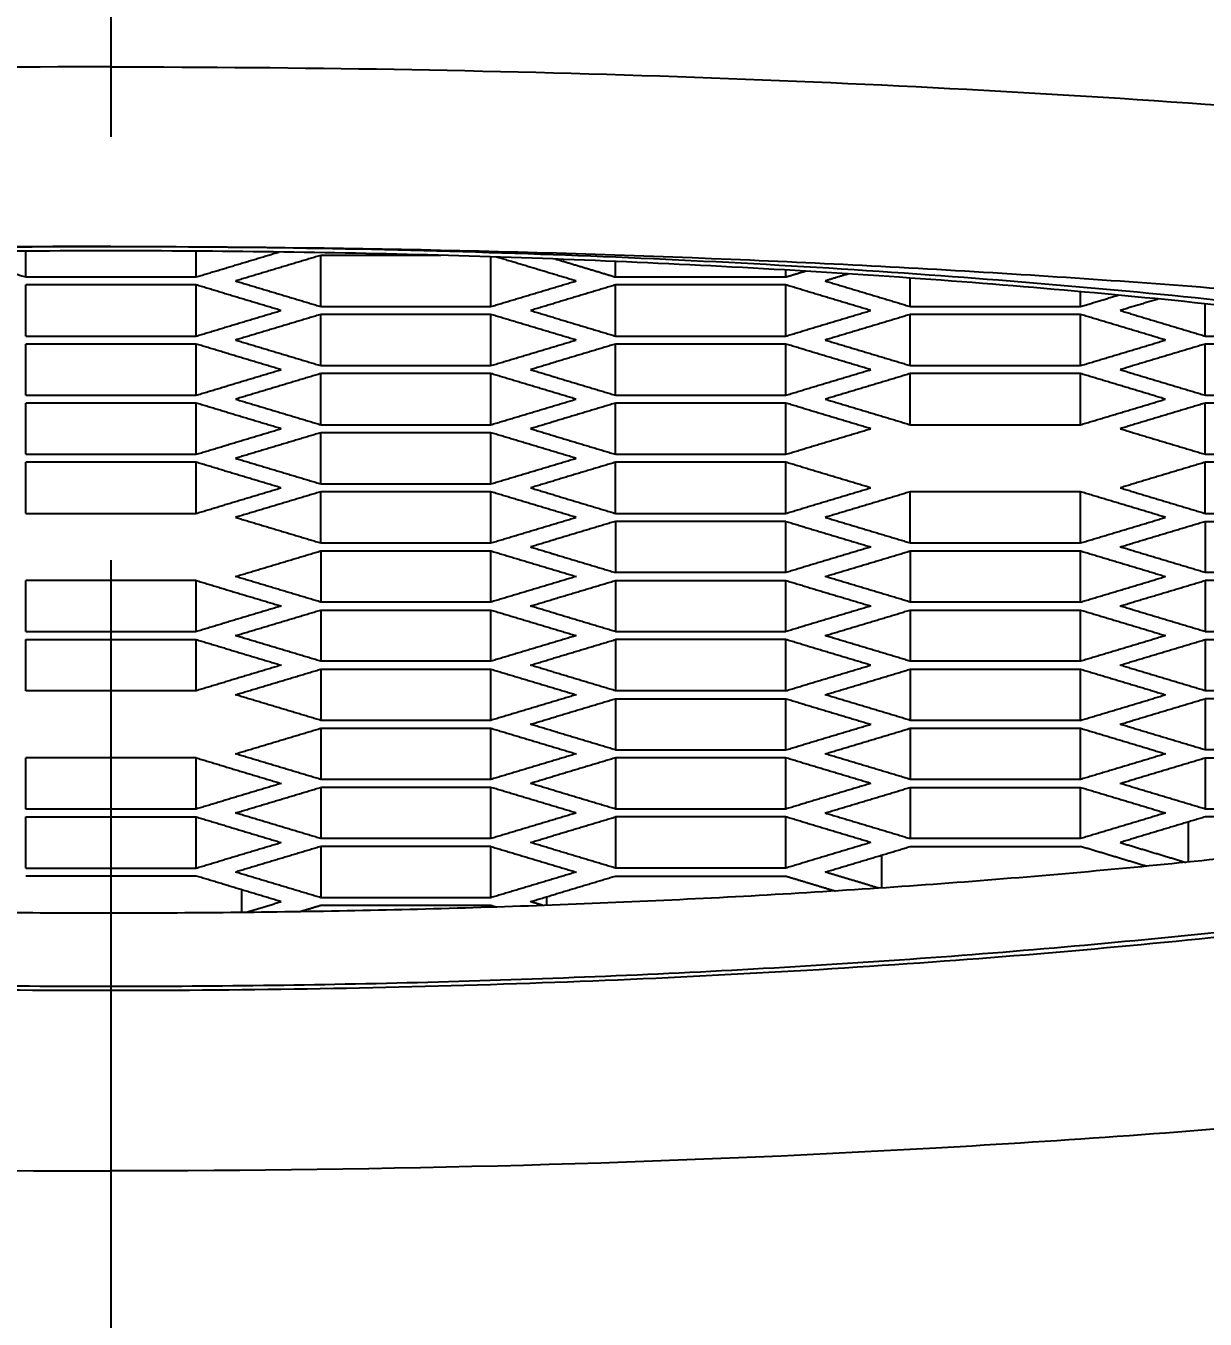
# Model space of a CAD drawing. Extents: x -13865 to -13271, y -11108 to -10688.
# Drawn here: x -13682.52 to -13677.65, y -10854.02 to -10848.68 of the extents above; entities that cross this region are included whole.
import ezdxf

# ---------------------------------------------------------------- set-up
doc = ezdxf.new("R2010")
doc.units = 0
doc.header["$LTSCALE"] = 7
doc.linetypes.add('CENTER', pattern=[2, 1.25, -0.25, 0.25, -0.25])
doc.linetypes.add('CENTER2', pattern=[1.125, 0.75, -0.125, 0.125, -0.125])
doc.layers.get('0').update_dxf_attribs({"color": 2, "linetype": 'CONTINUOUS'})
doc.layers.get('Defpoints').update_dxf_attribs({"linetype": 'CONTINUOUS'})
doc.layers.add('CENTER', color=1, linetype='CENTER2')
doc.layers.add('DWG', color=7, linetype='CONTINUOUS')
doc.styles.add('DD', font='romans', dxfattribs={"bigfont": 'GHS.shx'})
doc.dimstyles.new('CWC', dxfattribs={"dimscale": 0, "dimtxt": 3.5, "dimasz": 3.5, "dimexe": 2, "dimexo": 1, "dimgap": 1, "dimtad": 1, "dimdec": 4, "dimdsep": 46, "dimtxsty": 'DD', "dimcen": 3, "dimclrd": 2, "dimclre": 2, "dimclrt": 2, "dimadec": 3, "dimazin": 2, "dimtfac": 1, "dimtdec": 4, "dimtmove": 0, "dimatfit": 3, "dimfxl": 1, "dimtvp": 1, "dimtolj": 1, "dimtzin": 0, "dimlwd": -1, "dimlwe": -1, "dimarcsym": 0})

# ---------------------------------------------------------------- blocks, each defined once
blk = doc.blocks.new('*D3')
at = {"layer": 'Defpoints', "color": 0, "transparency": 16777216}
for p in [(-14378.064, -11893.35), (-14321.0305, -11893.35), (-14346.0305, -12038.5843)]:
    blk.add_point(p, dxfattribs=at)
at = {"layer": 'DWG', "color": 2, "transparency": 16777216}
for p, q in [((-14322.0305, -11893.35), (-14380.064, -11893.35)), ((-14378.064, -12035.0843), (-14378.064, -11896.85)), ((-14347.0305, -12038.5843), (-14380.064, -12038.5843))]:
    blk.add_line(p, q, dxfattribs=at)
for points in [[(-14378.6473, -11896.85), (-14377.4807, -11896.85), (-14378.064, -11893.35)], [(-14378.6473, -12035.0843), (-14377.4807, -12035.0843), (-14378.064, -12038.5843)]]:
    blk.add_solid(points, dxfattribs=at)
at = {"layer": 'DWG', "color": 2, "transparency": 16777216, "insert": (-14381.7307, -11965.9671), "char_height": 3.5, "attachment_point": 5, "rotation": 90, "style": 'DD'}
blk.add_mtext('\\A1;(145)', dxfattribs=at)

msp = doc.modelspace()

# ---------------------------------------------------------------- linework, layer by layer
at = {"ltscale": 0.6}
for points in [[(-13682.86213, -10849.61233), (-13682.69062, -10849.66391), (-13682.5191, -10849.7155)], [(-13682.5191, -10849.7155), (-13682.5191, -10849.66213), (-13682.5191, -10849.60876)], [(-13681.81568, -10849.7155), (-13681.81568, -10849.66213), (-13681.81568, -10849.60877)], [(-13681.81568, -10849.7155), (-13681.64418, -10849.66392), (-13681.47269, -10849.61234)], [(-13681.30074, -10849.62608), (-13681.4766, -10849.67897), (-13681.65245, -10849.73186)], [(-13681.30074, -10849.83765), (-13681.30074, -10849.73186), (-13681.30074, -10849.62608)], [(-13680.59732, -10849.83765), (-13680.59732, -10849.73493), (-13680.59732, -10849.63221)], [(-13680.24561, -10849.73186), (-13680.41006, -10849.6824), (-13680.57452, -10849.63294)], [(-13680.32847, -10849.64148), (-13680.20542, -10849.67849), (-13680.08238, -10849.7155)], [(-13680.08238, -10849.7155), (-13680.08238, -10849.68341), (-13680.08238, -10849.65132)], [(-13682.5191, -10849.7155), (-13682.16739, -10849.7155), (-13681.81568, -10849.7155)], [(-13680.08238, -10849.7155), (-13679.73066, -10849.7155), (-13679.37895, -10849.7155)], [(-13679.37895, -10849.7155), (-13679.37895, -10849.70114), (-13679.37895, -10849.68677)], [(-13679.37895, -10849.7155), (-13679.33907, -10849.7035), (-13679.29918, -10849.69151)], [(-13679.11893, -10849.70275), (-13679.16733, -10849.71731), (-13679.21572, -10849.73186)], [(-13678.86401, -10849.83765), (-13678.86401, -10849.77882), (-13678.86401, -10849.72)], [(-13682.5191, -10849.9598), (-13682.5191, -10849.85401), (-13682.5191, -10849.74823)], [(-13681.81568, -10849.74823), (-13682.16739, -10849.74823), (-13682.5191, -10849.74823)], [(-13681.81568, -10849.9598), (-13681.81568, -10849.85401), (-13681.81568, -10849.74823)], [(-13681.46397, -10849.85401), (-13681.63983, -10849.80112), (-13681.81568, -10849.74823)], [(-13681.65245, -10849.73186), (-13681.4766, -10849.78476), (-13681.30074, -10849.83765)], [(-13680.59732, -10849.83765), (-13680.42146, -10849.78476), (-13680.24561, -10849.73186)], [(-13680.08238, -10849.74823), (-13680.25823, -10849.80112), (-13680.43409, -10849.85401)], [(-13680.08238, -10849.9598), (-13680.08238, -10849.85401), (-13680.08238, -10849.74823)], [(-13679.37895, -10849.74823), (-13679.73066, -10849.74823), (-13680.08238, -10849.74823)], [(-13679.37895, -10849.9598), (-13679.37895, -10849.85401), (-13679.37895, -10849.74823)], [(-13679.02724, -10849.85401), (-13679.2031, -10849.80112), (-13679.37895, -10849.74823)], [(-13679.21572, -10849.73186), (-13679.03987, -10849.78476), (-13678.86401, -10849.83765)], [(-13678.16059, -10849.83765), (-13678.16059, -10849.80694), (-13678.16059, -10849.77623)], [(-13678.16059, -10849.83765), (-13678.08234, -10849.81411), (-13678.00409, -10849.79058)], [(-13677.83926, -10849.80646), (-13677.91831, -10849.83024), (-13677.99736, -10849.85401)], [(-13677.64565, -10849.9598), (-13677.64565, -10849.89298), (-13677.64565, -10849.82617)], [(-13681.81568, -10849.9598), (-13681.63983, -10849.9069), (-13681.46397, -10849.85401)], [(-13681.30074, -10849.87038), (-13681.4766, -10849.92327), (-13681.65245, -10849.97616)], [(-13681.30074, -10849.83765), (-13680.94903, -10849.83765), (-13680.59732, -10849.83765)], [(-13681.30074, -10850.08194), (-13681.30074, -10849.97616), (-13681.30074, -10849.87038)], [(-13680.59732, -10849.87038), (-13680.94903, -10849.87038), (-13681.30074, -10849.87038)], [(-13680.59732, -10850.08194), (-13680.59732, -10849.97616), (-13680.59732, -10849.87038)], [(-13680.24561, -10849.97616), (-13680.42146, -10849.92327), (-13680.59732, -10849.87038)], [(-13680.43409, -10849.85401), (-13680.25823, -10849.9069), (-13680.08238, -10849.9598)], [(-13679.37895, -10849.9598), (-13679.2031, -10849.9069), (-13679.02724, -10849.85401)], [(-13678.86401, -10849.87038), (-13679.03987, -10849.92327), (-13679.21572, -10849.97616)], [(-13678.86401, -10849.83765), (-13678.5123, -10849.83765), (-13678.16059, -10849.83765)], [(-13678.86401, -10850.08194), (-13678.86401, -10849.97616), (-13678.86401, -10849.87038)], [(-13678.16059, -10849.87038), (-13678.5123, -10849.87038), (-13678.86401, -10849.87038)], [(-13678.16059, -10850.08194), (-13678.16059, -10849.97616), (-13678.16059, -10849.87038)], [(-13677.80888, -10849.97616), (-13677.98473, -10849.92327), (-13678.16059, -10849.87038)], [(-13677.99736, -10849.85401), (-13677.8215, -10849.9069), (-13677.64565, -10849.9598)], [(-13682.5191, -10849.9598), (-13682.16739, -10849.9598), (-13681.81568, -10849.9598)], [(-13681.65245, -10849.97616), (-13681.4766, -10850.02905), (-13681.30074, -10850.08194)], [(-13680.59732, -10850.08194), (-13680.42146, -10850.02905), (-13680.24561, -10849.97616)], [(-13680.08238, -10849.9598), (-13679.73066, -10849.9598), (-13679.37895, -10849.9598)], [(-13679.21572, -10849.97616), (-13679.03987, -10850.02905), (-13678.86401, -10850.08194)], [(-13678.16059, -10850.08194), (-13677.98473, -10850.02905), (-13677.80888, -10849.97616)], [(-13677.64565, -10849.9598), (-13677.29393, -10849.9598), (-13676.94222, -10849.9598)], [(-13682.5191, -10850.20409), (-13682.5191, -10850.09831), (-13682.5191, -10849.99252)], [(-13681.81568, -10849.99252), (-13682.16739, -10849.99252), (-13682.5191, -10849.99252)], [(-13681.81568, -10850.20409), (-13681.81568, -10850.09831), (-13681.81568, -10849.99252)], [(-13681.46397, -10850.09831), (-13681.63983, -10850.04542), (-13681.81568, -10849.99252)], [(-13680.08238, -10849.99252), (-13680.25823, -10850.04542), (-13680.43409, -10850.09831)], [(-13680.08238, -10850.20409), (-13680.08238, -10850.09831), (-13680.08238, -10849.99252)], [(-13679.37895, -10849.99252), (-13679.73066, -10849.99252), (-13680.08238, -10849.99252)], [(-13679.37895, -10850.20409), (-13679.37895, -10850.09831), (-13679.37895, -10849.99252)], [(-13679.02724, -10850.09831), (-13679.2031, -10850.04542), (-13679.37895, -10849.99252)], [(-13677.64565, -10849.99252), (-13677.8215, -10850.04542), (-13677.99736, -10850.09831)], [(-13677.64565, -10850.20409), (-13677.64565, -10850.09831), (-13677.64565, -10849.99252)], [(-13676.94222, -10849.99252), (-13677.29393, -10849.99252), (-13677.64565, -10849.99252)], [(-13681.30074, -10850.08194), (-13680.94903, -10850.08194), (-13680.59732, -10850.08194)], [(-13678.86401, -10850.08194), (-13678.5123, -10850.08194), (-13678.16059, -10850.08194)], [(-13681.81568, -10850.20409), (-13681.63983, -10850.1512), (-13681.46397, -10850.09831)], [(-13681.30074, -10850.11467), (-13681.4766, -10850.16756), (-13681.65245, -10850.22046)], [(-13681.30074, -10850.32624), (-13681.30074, -10850.22046), (-13681.30074, -10850.11467)], [(-13680.59732, -10850.11467), (-13680.94903, -10850.11467), (-13681.30074, -10850.11467)], [(-13680.59732, -10850.32624), (-13680.59732, -10850.22046), (-13680.59732, -10850.11467)], [(-13680.24561, -10850.22046), (-13680.42146, -10850.16756), (-13680.59732, -10850.11467)], [(-13680.43409, -10850.09831), (-13680.25823, -10850.1512), (-13680.08238, -10850.20409)], [(-13679.37895, -10850.20409), (-13679.2031, -10850.1512), (-13679.02724, -10850.09831)], [(-13678.86401, -10850.11467), (-13679.03987, -10850.16756), (-13679.21572, -10850.22046)], [(-13678.86401, -10850.32624), (-13678.86401, -10850.22046), (-13678.86401, -10850.11467)], [(-13678.16059, -10850.11467), (-13678.5123, -10850.11467), (-13678.86401, -10850.11467)], [(-13678.16059, -10850.32624), (-13678.16059, -10850.22046), (-13678.16059, -10850.11467)], [(-13677.80888, -10850.22046), (-13677.98473, -10850.16756), (-13678.16059, -10850.11467)], [(-13677.99736, -10850.09831), (-13677.8215, -10850.1512), (-13677.64565, -10850.20409)], [(-13682.5191, -10850.20409), (-13682.16739, -10850.20409), (-13681.81568, -10850.20409)], [(-13682.5191, -10850.44839), (-13682.5191, -10850.3426), (-13682.5191, -10850.23682)], [(-13681.81568, -10850.23682), (-13682.16739, -10850.23682), (-13682.5191, -10850.23682)], [(-13681.81568, -10850.44839), (-13681.81568, -10850.3426), (-13681.81568, -10850.23682)], [(-13681.46397, -10850.3426), (-13681.63983, -10850.28971), (-13681.81568, -10850.23682)], [(-13681.65245, -10850.22046), (-13681.4766, -10850.27335), (-13681.30074, -10850.32624)], [(-13680.59732, -10850.32624), (-13680.42146, -10850.27335), (-13680.24561, -10850.22046)], [(-13680.08238, -10850.23682), (-13680.25823, -10850.28971), (-13680.43409, -10850.3426)], [(-13680.08238, -10850.20409), (-13679.73066, -10850.20409), (-13679.37895, -10850.20409)], [(-13680.08238, -10850.44839), (-13680.08238, -10850.3426), (-13680.08238, -10850.23682)], [(-13679.37895, -10850.23682), (-13679.73066, -10850.23682), (-13680.08238, -10850.23682)], [(-13679.37895, -10850.44839), (-13679.37895, -10850.3426), (-13679.37895, -10850.23682)], [(-13679.02724, -10850.3426), (-13679.2031, -10850.28971), (-13679.37895, -10850.23682)], [(-13679.21572, -10850.22046), (-13679.03987, -10850.27335), (-13678.86401, -10850.32624)], [(-13678.16059, -10850.32624), (-13677.98473, -10850.27335), (-13677.80888, -10850.22046)], [(-13677.64565, -10850.23682), (-13677.8215, -10850.28971), (-13677.99736, -10850.3426)], [(-13677.64565, -10850.20409), (-13677.29393, -10850.20409), (-13676.94222, -10850.20409)], [(-13677.64565, -10850.44839), (-13677.64565, -10850.3426), (-13677.64565, -10850.23682)], [(-13676.94222, -10850.23682), (-13677.29393, -10850.23682), (-13677.64565, -10850.23682)], [(-13681.81568, -10850.44839), (-13681.63983, -10850.3955), (-13681.46397, -10850.3426)], [(-13681.30074, -10850.35897), (-13681.4766, -10850.41186), (-13681.65245, -10850.46475)], [(-13681.30074, -10850.32624), (-13680.94903, -10850.32624), (-13680.59732, -10850.32624)], [(-13681.30074, -10850.57054), (-13681.30074, -10850.46475), (-13681.30074, -10850.35897)], [(-13680.59732, -10850.35897), (-13680.94903, -10850.35897), (-13681.30074, -10850.35897)], [(-13680.59732, -10850.57054), (-13680.59732, -10850.46475), (-13680.59732, -10850.35897)], [(-13680.24561, -10850.46475), (-13680.42146, -10850.41186), (-13680.59732, -10850.35897)], [(-13680.43409, -10850.3426), (-13680.25823, -10850.3955), (-13680.08238, -10850.44839)], [(-13679.37895, -10850.44839), (-13679.2031, -10850.3955), (-13679.02724, -10850.3426)], [(-13678.86401, -10850.32624), (-13678.5123, -10850.32624), (-13678.16059, -10850.32624)], [(-13677.99736, -10850.3426), (-13677.8215, -10850.3955), (-13677.64565, -10850.44839)], [(-13682.5191, -10850.44839), (-13682.16739, -10850.44839), (-13681.81568, -10850.44839)], [(-13681.65245, -10850.46475), (-13681.4766, -10850.51764), (-13681.30074, -10850.57054)], [(-13680.59732, -10850.57054), (-13680.42146, -10850.51764), (-13680.24561, -10850.46475)], [(-13680.08238, -10850.44839), (-13679.73066, -10850.44839), (-13679.37895, -10850.44839)], [(-13677.64565, -10850.44839), (-13677.29393, -10850.44839), (-13676.94222, -10850.44839)], [(-13682.5191, -10850.69268), (-13682.5191, -10850.5869), (-13682.5191, -10850.48112)], [(-13681.81568, -10850.48112), (-13682.16739, -10850.48112), (-13682.5191, -10850.48112)], [(-13681.81568, -10850.69268), (-13681.81568, -10850.5869), (-13681.81568, -10850.48112)], [(-13681.46397, -10850.5869), (-13681.63983, -10850.53401), (-13681.81568, -10850.48112)], [(-13680.08238, -10850.48112), (-13680.25823, -10850.53401), (-13680.43409, -10850.5869)], [(-13680.08238, -10850.69268), (-13680.08238, -10850.5869), (-13680.08238, -10850.48112)], [(-13679.37895, -10850.48112), (-13679.73066, -10850.48112), (-13680.08238, -10850.48112)], [(-13679.37895, -10850.69268), (-13679.37895, -10850.5869), (-13679.37895, -10850.48112)], [(-13679.02724, -10850.5869), (-13679.2031, -10850.53401), (-13679.37895, -10850.48112)], [(-13677.64565, -10850.48112), (-13677.8215, -10850.53401), (-13677.99736, -10850.5869)], [(-13677.64565, -10850.69268), (-13677.64565, -10850.5869), (-13677.64565, -10850.48112)], [(-13676.94222, -10850.48112), (-13677.29393, -10850.48112), (-13677.64565, -10850.48112)], [(-13681.30074, -10850.57054), (-13680.94903, -10850.57054), (-13680.59732, -10850.57054)], [(-13681.81568, -10850.69268), (-13681.63983, -10850.63979), (-13681.46397, -10850.5869)], [(-13681.30074, -10850.60327), (-13681.4766, -10850.65616), (-13681.65245, -10850.70905)], [(-13681.30074, -10850.81483), (-13681.30074, -10850.70905), (-13681.30074, -10850.60327)], [(-13680.59732, -10850.60327), (-13680.94903, -10850.60327), (-13681.30074, -10850.60327)], [(-13680.59732, -10850.81483), (-13680.59732, -10850.70905), (-13680.59732, -10850.60327)], [(-13680.24561, -10850.70905), (-13680.42146, -10850.65616), (-13680.59732, -10850.60327)], [(-13680.43409, -10850.5869), (-13680.25823, -10850.63979), (-13680.08238, -10850.69268)], [(-13679.37895, -10850.69268), (-13679.2031, -10850.63979), (-13679.02724, -10850.5869)], [(-13678.86401, -10850.60327), (-13679.03987, -10850.65616), (-13679.21572, -10850.70905)], [(-13678.86401, -10850.81483), (-13678.86401, -10850.70905), (-13678.86401, -10850.60327)], [(-13678.16059, -10850.60327), (-13678.5123, -10850.60327), (-13678.86401, -10850.60327)], [(-13678.16059, -10850.81483), (-13678.16059, -10850.70905), (-13678.16059, -10850.60327)], [(-13677.80888, -10850.70905), (-13677.98473, -10850.65616), (-13678.16059, -10850.60327)], [(-13677.99736, -10850.5869), (-13677.8215, -10850.63979), (-13677.64565, -10850.69268)], [(-13682.5191, -10850.69268), (-13682.16739, -10850.69268), (-13681.81568, -10850.69268)], [(-13681.65245, -10850.70905), (-13681.4766, -10850.76194), (-13681.30074, -10850.81483)], [(-13680.59732, -10850.81483), (-13680.42146, -10850.76194), (-13680.24561, -10850.70905)], [(-13680.08238, -10850.72541), (-13680.25823, -10850.77831), (-13680.43409, -10850.8312)], [(-13680.08238, -10850.69268), (-13679.73066, -10850.69268), (-13679.37895, -10850.69268)], [(-13680.08238, -10850.72541), (-13680.08238, -10850.8312), (-13680.08238, -10850.93698)], [(-13679.37895, -10850.72541), (-13679.73066, -10850.72541), (-13680.08238, -10850.72541)], [(-13679.37895, -10850.93698), (-13679.37895, -10850.8312), (-13679.37895, -10850.72541)], [(-13679.37895, -10850.72541), (-13679.2031, -10850.77831), (-13679.02724, -10850.8312)], [(-13679.21572, -10850.70905), (-13679.03987, -10850.76194), (-13678.86401, -10850.81483)], [(-13678.16059, -10850.81483), (-13677.98473, -10850.76194), (-13677.80888, -10850.70905)], [(-13677.99736, -10850.8312), (-13677.8215, -10850.77831), (-13677.64565, -10850.72541)], [(-13677.64565, -10850.69268), (-13677.29393, -10850.69268), (-13676.94222, -10850.69268)], [(-13677.64565, -10850.72541), (-13677.64565, -10850.8312), (-13677.64565, -10850.93698)], [(-13677.64565, -10850.72541), (-13677.29393, -10850.72541), (-13676.94222, -10850.72541)], [(-13681.30074, -10850.81483), (-13680.94903, -10850.81483), (-13680.59732, -10850.81483)], [(-13680.43409, -10850.8312), (-13680.25823, -10850.88409), (-13680.08238, -10850.93698)], [(-13679.02724, -10850.8312), (-13679.2031, -10850.88409), (-13679.37895, -10850.93698)], [(-13678.86401, -10850.81483), (-13678.5123, -10850.81483), (-13678.16059, -10850.81483)], [(-13677.64565, -10850.93698), (-13677.8215, -10850.88409), (-13677.99736, -10850.8312)], [(-13681.65245, -10850.95334), (-13681.4766, -10850.90045), (-13681.30074, -10850.84756)], [(-13681.30074, -10850.84756), (-13681.30074, -10850.95334), (-13681.30074, -10851.05913)], [(-13681.30074, -10850.84756), (-13680.94903, -10850.84756), (-13680.59732, -10850.84756)], [(-13680.59732, -10851.05913), (-13680.59732, -10850.95321), (-13680.59732, -10850.84729)], [(-13680.59732, -10850.84756), (-13680.42146, -10850.90045), (-13680.24561, -10850.95334)], [(-13679.21572, -10850.95334), (-13679.03987, -10850.90045), (-13678.86401, -10850.84756)], [(-13678.86401, -10850.84756), (-13678.86401, -10850.95334), (-13678.86401, -10851.05913)], [(-13678.86401, -10850.84756), (-13678.5123, -10850.84756), (-13678.16059, -10850.84756)], [(-13678.16059, -10851.05913), (-13678.16059, -10850.95334), (-13678.16059, -10850.84756)], [(-13678.16059, -10850.84756), (-13677.98473, -10850.90045), (-13677.80888, -10850.95334)], [(-13679.37895, -10850.93698), (-13679.73066, -10850.93698), (-13680.08238, -10850.93698)], [(-13676.94222, -10850.93698), (-13677.29393, -10850.93698), (-13677.64565, -10850.93698)], [(-13682.5191, -10851.18128), (-13682.5191, -10851.07549), (-13682.5191, -10850.96971)], [(-13681.81568, -10850.96971), (-13682.16739, -10850.96971), (-13682.5191, -10850.96971)], [(-13681.81568, -10851.18128), (-13681.81568, -10851.07549), (-13681.81568, -10850.96971)], [(-13681.81568, -10850.96971), (-13681.63983, -10851.0226), (-13681.46397, -10851.07549)], [(-13681.30074, -10851.05913), (-13681.4766, -10851.00624), (-13681.65245, -10850.95334)], [(-13680.24561, -10850.95334), (-13680.42146, -10851.00624), (-13680.59732, -10851.05913)], [(-13680.43409, -10851.07549), (-13680.25823, -10851.0226), (-13680.08238, -10850.96971)], [(-13680.08238, -10850.96971), (-13680.08238, -10851.07549), (-13680.08238, -10851.18128)], [(-13680.08238, -10850.96971), (-13679.73066, -10850.96971), (-13679.37895, -10850.96971)], [(-13679.37895, -10851.18128), (-13679.37895, -10851.07549), (-13679.37895, -10850.96971)], [(-13679.37895, -10850.96971), (-13679.2031, -10851.0226), (-13679.02724, -10851.07549)], [(-13678.86401, -10851.05913), (-13679.03987, -10851.00624), (-13679.21572, -10850.95334)], [(-13678.16059, -10851.05913), (-13677.98473, -10851.00624), (-13677.80888, -10850.95334)], [(-13677.99736, -10851.07549), (-13677.8215, -10851.0226), (-13677.64565, -10850.96971)], [(-13677.64565, -10850.96971), (-13677.64565, -10851.07549), (-13677.64565, -10851.18128)], [(-13676.94222, -10850.96971), (-13677.29393, -10850.96971), (-13677.64565, -10850.96971)], [(-13681.46397, -10851.07549), (-13681.63983, -10851.12838), (-13681.81568, -10851.18128)], [(-13681.65245, -10851.19764), (-13681.4766, -10851.14475), (-13681.30074, -10851.09186)], [(-13680.59732, -10851.05913), (-13680.94903, -10851.05913), (-13681.30074, -10851.05913)], [(-13681.30074, -10851.09186), (-13681.30074, -10851.19764), (-13681.30074, -10851.30342)], [(-13681.30074, -10851.09186), (-13680.94903, -10851.09186), (-13680.59732, -10851.09186)], [(-13680.59732, -10851.30342), (-13680.59732, -10851.19764), (-13680.59732, -10851.09186)], [(-13680.59732, -10851.09186), (-13680.42146, -10851.14475), (-13680.24561, -10851.19764)], [(-13680.08238, -10851.18128), (-13680.25823, -10851.12838), (-13680.43409, -10851.07549)], [(-13679.02724, -10851.07549), (-13679.2031, -10851.12838), (-13679.37895, -10851.18128)], [(-13679.21572, -10851.19764), (-13679.03987, -10851.14475), (-13678.86401, -10851.09186)], [(-13678.16059, -10851.05913), (-13678.5123, -10851.05913), (-13678.86401, -10851.05913)], [(-13678.86401, -10851.09186), (-13678.86401, -10851.19764), (-13678.86401, -10851.30342)], [(-13678.86401, -10851.09186), (-13678.5123, -10851.09186), (-13678.16059, -10851.09186)], [(-13678.16059, -10851.30342), (-13678.16059, -10851.19764), (-13678.16059, -10851.09186)], [(-13678.16059, -10851.09186), (-13677.98473, -10851.14475), (-13677.80888, -10851.19764)], [(-13677.64565, -10851.18128), (-13677.8215, -10851.12838), (-13677.99736, -10851.07549)], [(-13682.5191, -10851.18128), (-13682.16739, -10851.18128), (-13681.81568, -10851.18128)], [(-13682.5191, -10851.42557), (-13682.5191, -10851.31979), (-13682.5191, -10851.21401)], [(-13682.5191, -10851.21401), (-13682.16739, -10851.21401), (-13681.81568, -10851.21401)], [(-13681.81568, -10851.42557), (-13681.81568, -10851.31979), (-13681.81568, -10851.21401)], [(-13681.81568, -10851.21401), (-13681.63983, -10851.2669), (-13681.46397, -10851.31979)], [(-13681.30074, -10851.30342), (-13681.4766, -10851.25053), (-13681.65245, -10851.19764)], [(-13680.24561, -10851.19764), (-13680.42146, -10851.25053), (-13680.59732, -10851.30342)], [(-13680.43409, -10851.31979), (-13680.25823, -10851.2669), (-13680.08238, -10851.21401)], [(-13680.08238, -10851.18128), (-13679.73066, -10851.18128), (-13679.37895, -10851.18128)], [(-13680.08238, -10851.21401), (-13680.08238, -10851.31979), (-13680.08238, -10851.42557)], [(-13679.37895, -10851.21401), (-13679.73066, -10851.21401), (-13680.08238, -10851.21401)], [(-13679.37895, -10851.42557), (-13679.37895, -10851.31979), (-13679.37895, -10851.21401)], [(-13679.02724, -10851.31979), (-13679.2031, -10851.2669), (-13679.37895, -10851.21401)], [(-13678.86401, -10851.30342), (-13679.03987, -10851.25053), (-13679.21572, -10851.19764)], [(-13677.80888, -10851.19764), (-13677.98473, -10851.25053), (-13678.16059, -10851.30342)], [(-13677.99736, -10851.31979), (-13677.8215, -10851.2669), (-13677.64565, -10851.21401)], [(-13677.64565, -10851.18128), (-13677.29393, -10851.18128), (-13676.94222, -10851.18128)], [(-13677.64565, -10851.21401), (-13677.64565, -10851.31979), (-13677.64565, -10851.42557)], [(-13677.64565, -10851.21401), (-13677.29393, -10851.21401), (-13676.94222, -10851.21401)], [(-13681.46397, -10851.31979), (-13681.63983, -10851.37268), (-13681.81568, -10851.42557)], [(-13680.59732, -10851.30342), (-13680.94903, -10851.30342), (-13681.30074, -10851.30342)], [(-13680.08238, -10851.42557), (-13680.25823, -10851.37268), (-13680.43409, -10851.31979)], [(-13679.37895, -10851.42557), (-13679.2031, -10851.37268), (-13679.02724, -10851.31979)], [(-13678.16059, -10851.30342), (-13678.5123, -10851.30342), (-13678.86401, -10851.30342)], [(-13677.64565, -10851.42557), (-13677.8215, -10851.37268), (-13677.99736, -10851.31979)], [(-13681.65245, -10851.44194), (-13681.4766, -10851.38905), (-13681.30074, -10851.33615)], [(-13681.30074, -10851.33615), (-13681.30074, -10851.44194), (-13681.30074, -10851.54772)], [(-13681.30074, -10851.33615), (-13680.94903, -10851.33615), (-13680.59732, -10851.33615)], [(-13680.59732, -10851.54772), (-13680.59732, -10851.44194), (-13680.59732, -10851.33615)], [(-13680.59732, -10851.33615), (-13680.42146, -10851.38905), (-13680.24561, -10851.44194)], [(-13679.21572, -10851.44194), (-13679.03987, -10851.38905), (-13678.86401, -10851.33615)], [(-13678.86401, -10851.33615), (-13678.86401, -10851.44194), (-13678.86401, -10851.54772)], [(-13678.86401, -10851.33615), (-13678.5123, -10851.33615), (-13678.16059, -10851.33615)], [(-13678.16059, -10851.54772), (-13678.16059, -10851.44194), (-13678.16059, -10851.33615)], [(-13678.16059, -10851.33615), (-13677.98473, -10851.38905), (-13677.80888, -10851.44194)], [(-13681.81568, -10851.42557), (-13682.16739, -10851.42557), (-13682.5191, -10851.42557)], [(-13679.37895, -10851.42557), (-13679.73066, -10851.42557), (-13680.08238, -10851.42557)], [(-13676.94222, -10851.42557), (-13677.29393, -10851.42557), (-13677.64565, -10851.42557)], [(-13681.30074, -10851.54772), (-13681.4766, -10851.49483), (-13681.65245, -10851.44194)], [(-13680.24561, -10851.44194), (-13680.42146, -10851.49483), (-13680.59732, -10851.54772)], [(-13680.43409, -10851.56409), (-13680.25823, -10851.51119), (-13680.08238, -10851.4583)], [(-13680.08238, -10851.4583), (-13680.08238, -10851.56409), (-13680.08238, -10851.66987)], [(-13680.08238, -10851.4583), (-13679.73066, -10851.4583), (-13679.37895, -10851.4583)], [(-13679.37895, -10851.66987), (-13679.37895, -10851.56409), (-13679.37895, -10851.4583)], [(-13679.37895, -10851.4583), (-13679.2031, -10851.51119), (-13679.02724, -10851.56409)], [(-13678.86401, -10851.54772), (-13679.03987, -10851.49483), (-13679.21572, -10851.44194)], [(-13678.16059, -10851.54772), (-13677.98473, -10851.49483), (-13677.80888, -10851.44194)], [(-13677.99736, -10851.56409), (-13677.8215, -10851.51119), (-13677.64565, -10851.4583)], [(-13677.64565, -10851.4583), (-13677.64565, -10851.56409), (-13677.64565, -10851.66987)], [(-13676.94222, -10851.4583), (-13677.29393, -10851.4583), (-13677.64565, -10851.4583)], [(-13681.65245, -10851.68623), (-13681.4766, -10851.63334), (-13681.30074, -10851.58045)], [(-13680.59732, -10851.54772), (-13680.94903, -10851.54772), (-13681.30074, -10851.54772)], [(-13681.30074, -10851.58045), (-13681.30074, -10851.68623), (-13681.30074, -10851.79202)], [(-13681.30074, -10851.58045), (-13680.94903, -10851.58045), (-13680.59732, -10851.58045)], [(-13680.59732, -10851.79202), (-13680.59732, -10851.68623), (-13680.59732, -10851.58045)], [(-13680.59732, -10851.58045), (-13680.42146, -10851.63334), (-13680.24561, -10851.68623)], [(-13680.08238, -10851.66987), (-13680.25823, -10851.61698), (-13680.43409, -10851.56409)], [(-13679.37895, -10851.66987), (-13679.2031, -10851.61698), (-13679.02724, -10851.56409)], [(-13679.21572, -10851.68623), (-13679.03987, -10851.63334), (-13678.86401, -10851.58045)], [(-13678.16059, -10851.54772), (-13678.5123, -10851.54772), (-13678.86401, -10851.54772)], [(-13678.86401, -10851.58045), (-13678.86401, -10851.68623), (-13678.86401, -10851.79202)], [(-13678.86401, -10851.58045), (-13678.5123, -10851.58045), (-13678.16059, -10851.58045)], [(-13678.16059, -10851.79202), (-13678.16059, -10851.68623), (-13678.16059, -10851.58045)], [(-13678.16059, -10851.58045), (-13677.98473, -10851.63334), (-13677.80888, -10851.68623)], [(-13677.64565, -10851.66987), (-13677.8215, -10851.61698), (-13677.99736, -10851.56409)], [(-13681.30074, -10851.79202), (-13681.4766, -10851.73913), (-13681.65245, -10851.68623)], [(-13680.24561, -10851.68623), (-13680.42146, -10851.73913), (-13680.59732, -10851.79202)], [(-13680.08238, -10851.66987), (-13679.73066, -10851.66987), (-13679.37895, -10851.66987)], [(-13678.86401, -10851.79202), (-13679.03987, -10851.73913), (-13679.21572, -10851.68623)], [(-13677.80888, -10851.68623), (-13677.98473, -10851.73913), (-13678.16059, -10851.79202)], [(-13676.94222, -10851.66987), (-13677.29393, -10851.66987), (-13677.64565, -10851.66987)], [(-13682.5191, -10851.91417), (-13682.5191, -10851.80838), (-13682.5191, -10851.7026)], [(-13681.81568, -10851.7026), (-13682.16739, -10851.7026), (-13682.5191, -10851.7026)], [(-13681.81568, -10851.91417), (-13681.81568, -10851.80838), (-13681.81568, -10851.7026)], [(-13681.81568, -10851.7026), (-13681.63983, -10851.75549), (-13681.46397, -10851.80838)], [(-13680.08238, -10851.7026), (-13680.25823, -10851.75549), (-13680.43409, -10851.80838)], [(-13680.08238, -10851.7026), (-13680.08238, -10851.80838), (-13680.08238, -10851.91417)], [(-13679.37895, -10851.7026), (-13679.73066, -10851.7026), (-13680.08238, -10851.7026)], [(-13679.37895, -10851.91417), (-13679.37895, -10851.80838), (-13679.37895, -10851.7026)], [(-13679.02724, -10851.80838), (-13679.2031, -10851.75549), (-13679.37895, -10851.7026)], [(-13677.99736, -10851.80838), (-13677.8215, -10851.75549), (-13677.64565, -10851.7026)], [(-13677.64565, -10851.7026), (-13677.64565, -10851.80838), (-13677.64565, -10851.91417)], [(-13677.64565, -10851.7026), (-13677.29393, -10851.7026), (-13676.94222, -10851.7026)], [(-13680.59732, -10851.79202), (-13680.94903, -10851.79202), (-13681.30074, -10851.79202)], [(-13678.16059, -10851.79202), (-13678.5123, -10851.79202), (-13678.86401, -10851.79202)], [(-13681.46397, -10851.80838), (-13681.63983, -10851.86127), (-13681.81568, -10851.91417)], [(-13681.65245, -10851.93053), (-13681.4766, -10851.87764), (-13681.30074, -10851.82475)], [(-13681.30074, -10851.82475), (-13681.30074, -10851.93053), (-13681.30074, -10852.03631)], [(-13680.59732, -10851.82475), (-13680.94903, -10851.82475), (-13681.30074, -10851.82475)], [(-13680.59732, -10852.03631), (-13680.59732, -10851.93053), (-13680.59732, -10851.82475)], [(-13680.24561, -10851.93053), (-13680.42146, -10851.87764), (-13680.59732, -10851.82475)], [(-13680.08238, -10851.91417), (-13680.25823, -10851.86127), (-13680.43409, -10851.80838)], [(-13679.02724, -10851.80838), (-13679.2031, -10851.86127), (-13679.37895, -10851.91417)], [(-13679.21572, -10851.93053), (-13679.03987, -10851.87764), (-13678.86401, -10851.82475)], [(-13678.86401, -10851.82475), (-13678.86401, -10851.93053), (-13678.86401, -10852.03631)], [(-13678.86401, -10851.82475), (-13678.5123, -10851.82475), (-13678.16059, -10851.82475)], [(-13678.16059, -10852.03631), (-13678.16059, -10851.93053), (-13678.16059, -10851.82475)], [(-13678.16059, -10851.82475), (-13677.98473, -10851.87764), (-13677.80888, -10851.93053)], [(-13677.64565, -10851.91417), (-13677.8215, -10851.86127), (-13677.99736, -10851.80838)], [(-13681.81568, -10851.91417), (-13682.16739, -10851.91417), (-13682.5191, -10851.91417)], [(-13682.5191, -10852.15846), (-13682.5191, -10852.05268), (-13682.5191, -10851.94689)], [(-13682.5191, -10851.94689), (-13682.16739, -10851.94689), (-13681.81568, -10851.94689)], [(-13681.81568, -10852.15846), (-13681.81568, -10852.05268), (-13681.81568, -10851.94689)], [(-13681.81568, -10851.94689), (-13681.63983, -10851.99979), (-13681.46397, -10852.05268)], [(-13681.30074, -10852.03631), (-13681.4766, -10851.98342), (-13681.65245, -10851.93053)], [(-13680.24561, -10851.93053), (-13680.42146, -10851.98342), (-13680.59732, -10852.03631)], [(-13680.43409, -10852.05268), (-13680.25823, -10851.99979), (-13680.08238, -10851.94689)], [(-13679.37895, -10851.91417), (-13679.73066, -10851.91417), (-13680.08238, -10851.91417)], [(-13680.08238, -10851.94689), (-13680.08238, -10852.05268), (-13680.08238, -10852.15846)], [(-13679.37895, -10851.94689), (-13679.73066, -10851.94689), (-13680.08238, -10851.94689)], [(-13679.37895, -10852.15846), (-13679.37895, -10852.05268), (-13679.37895, -10851.94689)], [(-13679.02724, -10852.05268), (-13679.2031, -10851.99979), (-13679.37895, -10851.94689)], [(-13679.21572, -10851.93053), (-13679.03987, -10851.98342), (-13678.86401, -10852.03631)], [(-13677.80888, -10851.93053), (-13677.98473, -10851.98342), (-13678.16059, -10852.03631)], [(-13677.64565, -10851.94689), (-13677.8215, -10851.99979), (-13677.99736, -10852.05268)], [(-13676.94222, -10851.91417), (-13677.29393, -10851.91417), (-13677.64565, -10851.91417)], [(-13676.94222, -10851.94689), (-13677.29393, -10851.94689), (-13677.64565, -10851.94689)], [(-13677.71476, -10852.1334), (-13677.71476, -10852.05054), (-13677.71476, -10851.96768)], [(-13681.81568, -10852.15846), (-13681.63983, -10852.10557), (-13681.46397, -10852.05268)], [(-13681.30074, -10852.06904), (-13681.4766, -10852.12193), (-13681.65245, -10852.17483)], [(-13680.59732, -10852.03631), (-13680.94903, -10852.03631), (-13681.30074, -10852.03631)], [(-13681.30074, -10852.06904), (-13681.30074, -10852.17483), (-13681.30074, -10852.28061)], [(-13680.59732, -10852.06904), (-13680.94903, -10852.06904), (-13681.30074, -10852.06904)], [(-13680.59732, -10852.28061), (-13680.59732, -10852.17483), (-13680.59732, -10852.06904)], [(-13680.59732, -10852.06904), (-13680.42146, -10852.12193), (-13680.24561, -10852.17483)], [(-13680.08238, -10852.15846), (-13680.25823, -10852.10557), (-13680.43409, -10852.05268)], [(-13679.02724, -10852.05268), (-13679.2031, -10852.10557), (-13679.37895, -10852.15846)], [(-13679.21572, -10852.17483), (-13679.03987, -10852.12193), (-13678.86401, -10852.06904)], [(-13678.16059, -10852.03631), (-13678.5123, -10852.03631), (-13678.86401, -10852.03631)], [(-13678.86401, -10852.06904), (-13678.5123, -10852.06904), (-13678.16059, -10852.06904)], [(-13677.88876, -10852.1508), (-13678.02468, -10852.10992), (-13678.16059, -10852.06904)], [(-13677.99736, -10852.05268), (-13677.86136, -10852.09358), (-13677.72536, -10852.13449)], [(-13678.98242, -10852.10466), (-13678.98242, -10852.17264), (-13678.98242, -10852.24062)], [(-13682.5191, -10852.15846), (-13682.16739, -10852.15846), (-13681.81568, -10852.15846)], [(-13681.30074, -10852.28061), (-13681.4766, -10852.22772), (-13681.65245, -10852.17483)], [(-13680.24561, -10852.17483), (-13680.42146, -10852.22772), (-13680.59732, -10852.28061)], [(-13679.37895, -10852.15846), (-13679.73066, -10852.15846), (-13680.08238, -10852.15846)], [(-13678.99431, -10852.24142), (-13679.10502, -10852.20812), (-13679.21572, -10852.17483)], [(-13681.81568, -10852.19119), (-13682.16739, -10852.19119), (-13682.5191, -10852.19119)], [(-13681.46397, -10852.29697), (-13681.63983, -10852.24408), (-13681.81568, -10852.19119)], [(-13680.43409, -10852.29697), (-13680.25823, -10852.24408), (-13680.08238, -10852.19119)], [(-13680.08238, -10852.19119), (-13679.73066, -10852.19119), (-13679.37895, -10852.19119)], [(-13679.37895, -10852.19119), (-13679.27601, -10852.22215), (-13679.17307, -10852.25311)], [(-13681.62842, -10852.24751), (-13681.62842, -10852.29475), (-13681.62842, -10852.34198)], [(-13680.59732, -10852.28061), (-13680.94903, -10852.28061), (-13681.30074, -10852.28061)], [(-13680.36809, -10852.27713), (-13680.36809, -10852.29475), (-13680.36809, -10852.31238)], [(-13681.61305, -10852.34181), (-13681.53851, -10852.31939), (-13681.46397, -10852.29697)], [(-13681.30074, -10852.31334), (-13681.34304, -10852.32606), (-13681.38533, -10852.33878)], [(-13680.59732, -10852.31334), (-13680.94903, -10852.31334), (-13681.30074, -10852.31334)], [(-13680.5767, -10852.31954), (-13680.58701, -10852.31644), (-13680.59732, -10852.31334)], [(-13680.38126, -10852.31286), (-13680.40767, -10852.30492), (-13680.43409, -10852.29697)]]:
    msp.add_open_spline(points, degree=2, dxfattribs=at)
msp.add_rational_spline([(-13673.67341, -10851.19029), (-13675.31839, -10852.34487), (-13682.1678, -10852.34487), (-13688.93269, -10852.34487), (-13690.63628, -10851.20802)], [0.919661735513, 0.755159574898, 1, 0.75744780317, 0.91662268234], degree=2, knots=[-34.3485945, -34.3485945, -34.3485945, -18.7090217, -18.7090217, -3.2156131, -3.2156131, -3.2156131], dxfattribs=at)
at = {"layer": 'CENTER', "linetype": 'CENTER'}
msp.add_line((-13682.1678, -10780.8864), (-13682.1678, -10930.76522), dxfattribs=at)
at = {"layer": 'DWG'}
for points, knots in [([(-13682.1678, -10848.84721), (-13682.94828, -10848.84721), (-13684.48031, -10848.87291), (-13686.70418, -10848.9878), (-13688.46144, -10849.14698), (-13689.75788, -10849.31269), (-13690.62821, -10849.44856), (-13691.4173, -10849.59826), (-13692.11774, -10849.76026), (-13692.72297, -10849.93283), (-13693.22793, -10850.11419), (-13693.62831, -10850.30247), (-13693.88979, -10850.47426), (-13694.03677, -10850.61822), (-13694.1114, -10850.72059), (-13694.15726, -10850.82486), (-13694.1678, -10850.89656), (-13694.1678, -10850.93098)], [0, 0, 0, 0, 0.1876335, 0.3682777, 0.5352454, 0.6116701, 0.6824544, 0.746982, 0.8047184, 0.8552292, 0.898211, 0.9335495, 0.9614507, 0.9728666, 0.9828443, 0.9917249, 1, 1, 1, 1]), ([(-13682.1678, -10848.84721), (-13681.38732, -10848.84721), (-13679.85528, -10848.87291), (-13677.63141, -10848.9878), (-13675.87415, -10849.14698), (-13674.57772, -10849.31269), (-13673.70739, -10849.44856), (-13672.91829, -10849.59826), (-13672.21786, -10849.76026), (-13671.61263, -10849.93283), (-13671.10766, -10850.11419), (-13670.70728, -10850.30247), (-13670.4458, -10850.47426), (-13670.29882, -10850.61822), (-13670.22419, -10850.72059), (-13670.17833, -10850.82486), (-13670.1678, -10850.89656), (-13670.1678, -10850.93098)], [0, 0, 0, 0, 0.1876335, 0.3682777, 0.5352454, 0.6116701, 0.6824544, 0.746982, 0.8047184, 0.8552292, 0.898211, 0.9335495, 0.9614507, 0.9728666, 0.9828443, 0.9917249, 1, 1, 1, 1]), ([(-13682.1678, -10849.58943), (-13683.02224, -10849.58943), (-13684.28986, -10849.61467), (-13685.95109, -10849.70131), (-13687.13068, -10849.79001), (-13688.24187, -10849.90184), (-13689.26939, -10850.03517), (-13690.19921, -10850.18803), (-13691.01863, -10850.35813), (-13691.71702, -10850.5428), (-13692.28511, -10850.73931), (-13692.66967, -10850.921), (-13692.90062, -10851.07615), (-13693.02508, -10851.1861), (-13693.11315, -10851.2984), (-13693.16355, -10851.41415), (-13693.17294, -10851.53275), (-13693.14022, -10851.6501), (-13693.06848, -10851.76379), (-13692.96003, -10851.87467), (-13692.81538, -10851.9835), (-13692.70364, -10852.04968), (-13692.64232, -10852.08289)], [0, 0, 0, 0, 0.2091151, 0.3101768, 0.407096, 0.4985916, 0.5834681, 0.6606385, 0.7291511, 0.7882232, 0.8372966, 0.8761493, 0.8918531, 0.9052496, 0.9166342, 0.9265217, 0.9357055, 0.9451683, 0.9558126, 0.9682732, 0.9829322, 1, 1, 1, 1]), ([(-13691.02231, -10851.12704), (-13691.02305, -10851.18041), (-13690.98363, -10851.29637), (-13690.84133, -10851.44781), (-13690.62305, -10851.59159), (-13690.32589, -10851.73112), (-13689.95186, -10851.86489), (-13689.31188, -10852.04643), (-13688.34685, -10852.24138), (-13687.01938, -10852.42459), (-13685.50855, -10852.56139), (-13683.87069, -10852.64559), (-13682.16539, -10852.67441), (-13680.45799, -10852.6454), (-13678.81397, -10852.56061), (-13677.29868, -10852.42256), (-13675.97152, -10852.23873), (-13675.00988, -10852.04284), (-13674.37481, -10851.8623), (-13674.00385, -10851.72848), (-13673.70935, -10851.58984), (-13673.49257, -10851.44626), (-13673.35167, -10851.29576), (-13673.29545, -10851.12746), (-13673.35181, -10850.95627), (-13673.4945, -10850.80735), (-13673.71244, -10850.66176), (-13674.00972, -10850.52347), (-13674.3836, -10850.38891), (-13675.0237, -10850.20786), (-13675.98872, -10850.01258), (-13677.31624, -10849.82959), (-13678.82703, -10849.69263), (-13680.46491, -10849.60854), (-13682.1702, -10849.57966), (-13683.8776, -10849.6087), (-13685.52162, -10849.69347), (-13687.03692, -10849.83153), (-13688.36407, -10850.01535), (-13689.32568, -10850.21125), (-13689.96073, -10850.3918), (-13690.33175, -10850.5256), (-13690.62636, -10850.6643), (-13690.84302, -10850.80773), (-13690.98397, -10850.95852), (-13691.02307, -10851.07394), (-13691.02231, -10851.12704)], [0, 0, 0, 0, 0.1587165, 0.3565888, 0.6146475, 0.9412355, 1.3388856, 1.8060348, 2.9356269, 4.2901658, 5.8250622, 7.485466, 9.2095623, 10.9408816, 12.6076934, 14.1473713, 15.5045493, 16.6257971, 17.0894137, 17.484022, 17.8081211, 18.0643489, 18.2610944, 18.4191535, 18.5779376, 18.7758445, 19.0338375, 19.3603357, 19.7579613, 20.2251454, 21.3548456, 22.7093717, 24.2442128, 25.9046323, 27.6287596, 29.3600569, 31.0268499, 32.5665658, 33.9237533, 35.0449244, 35.508523, 35.9031648, 36.2273505, 36.4836337, 36.6803344, 36.8383224, 36.8383224, 36.8383224, 36.8383224]), ([(-13682.1678, -10849.58943), (-13681.31335, -10849.58943), (-13680.04574, -10849.61467), (-13678.3845, -10849.70131), (-13677.20491, -10849.79001), (-13676.09372, -10849.90184), (-13675.0662, -10850.03517), (-13674.13639, -10850.18803), (-13673.31696, -10850.35813), (-13672.61857, -10850.5428), (-13672.05048, -10850.73931), (-13671.66593, -10850.921), (-13671.43498, -10851.07615), (-13671.31052, -10851.1861), (-13671.22244, -10851.2984), (-13671.17204, -10851.41415), (-13671.16265, -10851.53275), (-13671.19537, -10851.6501), (-13671.26711, -10851.76379), (-13671.37556, -10851.87467), (-13671.52022, -10851.9835), (-13671.63195, -10852.04968), (-13671.69328, -10852.08289)], [0, 0, 0, 0, 0.2091151, 0.3101768, 0.407096, 0.4985916, 0.5834681, 0.6606385, 0.7291511, 0.7882232, 0.8372966, 0.8761493, 0.8918531, 0.9052496, 0.9166342, 0.9265217, 0.9357055, 0.9451683, 0.9558126, 0.9682732, 0.9829322, 1, 1, 1, 1]), ([(-13692.64232, -10852.08289), (-13692.54594, -10852.13507), (-13692.32989, -10852.23583), (-13691.96918, -10852.37091), (-13691.54816, -10852.50097), (-13690.87669, -10852.67491), (-13689.9056, -10852.8679), (-13688.60049, -10853.05857), (-13687.13665, -10853.21242), (-13684.97636, -10853.36604), (-13683.30462, -10853.40969), (-13682.1678, -10853.40969)], [0, 0, 0, 0, 0.0309601, 0.0672253, 0.1087474, 0.1553872, 0.2631279, 0.3882398, 0.5278987, 0.6788426, 1, 1, 1, 1]), ([(-13671.69328, -10852.08289), (-13671.78965, -10852.13507), (-13672.0057, -10852.23583), (-13672.36641, -10852.37091), (-13672.78743, -10852.50097), (-13673.4589, -10852.67491), (-13674.43, -10852.8679), (-13675.73511, -10853.05857), (-13677.19894, -10853.21242), (-13679.35923, -10853.36604), (-13681.03098, -10853.40969), (-13682.1678, -10853.40969)], [0, 0, 0, 0, 0.0309601, 0.0672253, 0.1087474, 0.1553872, 0.2631279, 0.3882398, 0.5278987, 0.6788426, 1, 1, 1, 1])]:
    msp.add_open_spline(points, degree=3, knots=knots, dxfattribs=at)
msp.add_rational_spline([(-13690.91829, -10851.12704), (-13690.91829, -10849.60754), (-13682.1678, -10849.60754), (-13673.4173, -10849.60754), (-13673.4173, -10851.12704), (-13673.4173, -10852.64655), (-13682.1678, -10852.64655), (-13690.91829, -10852.64655), (-13690.91829, -10851.12704)], [1, 0.707106781187, 1, 0.707106781187, 1, 0.707106781187, 1, 0.707106781187, 1], degree=2, knots=[-74.8360867, -74.8360867, -74.8360867, -56.127065, -56.127065, -37.4180433, -37.4180433, -18.7090217, -18.7090217, 0, 0, 0], dxfattribs=at)
msp.add_open_spline([(-13680.80486, -10849.62608), (-13681.0528, -10849.62608), (-13681.30074, -10849.62608)], degree=2, dxfattribs=at)

# ---------------------------------------------------------------- dimensions: what is measured, and where the dimension line sits
dim = msp.add_linear_dim(base=(-13739.20126, -10784.53097), p1=(-13707.1678, -10929.76522), p2=(-13682.1678, -10784.53097), angle=90, text='(145)', dimstyle='CWC', override={"dimscale": 1}, dxfattribs=at)
dim.commit()
dim.dimension.update_dxf_attribs({"geometry": '*D3', "text_midpoint": (-13742.86793, -10857.1481), "insert": (638.86273, 1108.81904)})

doc.saveas('drawing.dxf')
